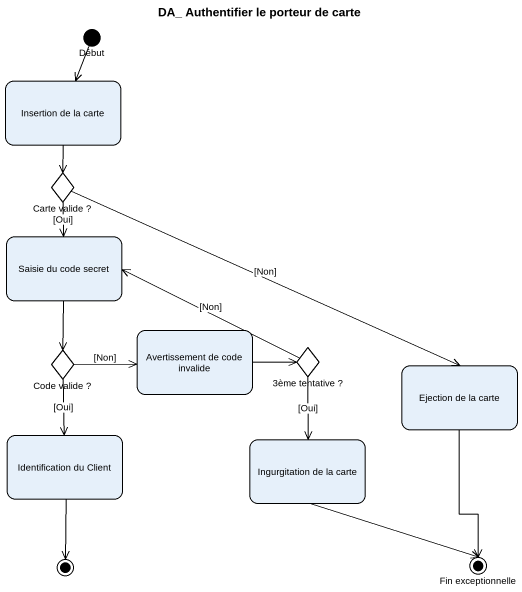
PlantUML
@startuml
title DA_ Authentifier le porteur de carte
hide empty description
state Début <<start>>
state "Insertion de la carte" as Insertion_de_la_carte
state "Carte valide ?" as Carte_valide <<choice>>
state "Saisie du code secret" as Saisie_du_code_secret
state "Code valide ?" as Code_valide <<choice>>
state "Avertissement de code invalide" as Avertissement_de_code
state "3ème tentative ?" as c3ème_tentative <<choice>>
state "Ejection de la carte" as Ejection_de_la_carte
state "Identification du Client" as Identification_du_Client
state "Ingurgitation de la carte" as Ingurgitation_de_la_carte
state final1 <<end>>
state "Fin exceptionnelle" as Fin_exceptionnelle <<end>>
Début --> Insertion_de_la_carte
Insertion_de_la_carte --> Carte_valide
Carte_valide --> Saisie_du_code_secret : [Oui]
Carte_valide -right-> Ejection_de_la_carte : [Non]
Saisie_du_code_secret --> Code_valide
Code_valide -right-> Avertissement_de_code : [Non]
Code_valide --> Identification_du_Client : [Oui]
Avertissement_de_code -right-> c3ème_tentative
c3ème_tentative -left-> Saisie_du_code_secret : [Non]
c3ème_tentative --> Ingurgitation_de_la_carte : [Oui]
Ejection_de_la_carte --> Fin_exceptionnelle
Identification_du_Client --> final1
Ingurgitation_de_la_carte -right-> Fin_exceptionnelle
@enduml
